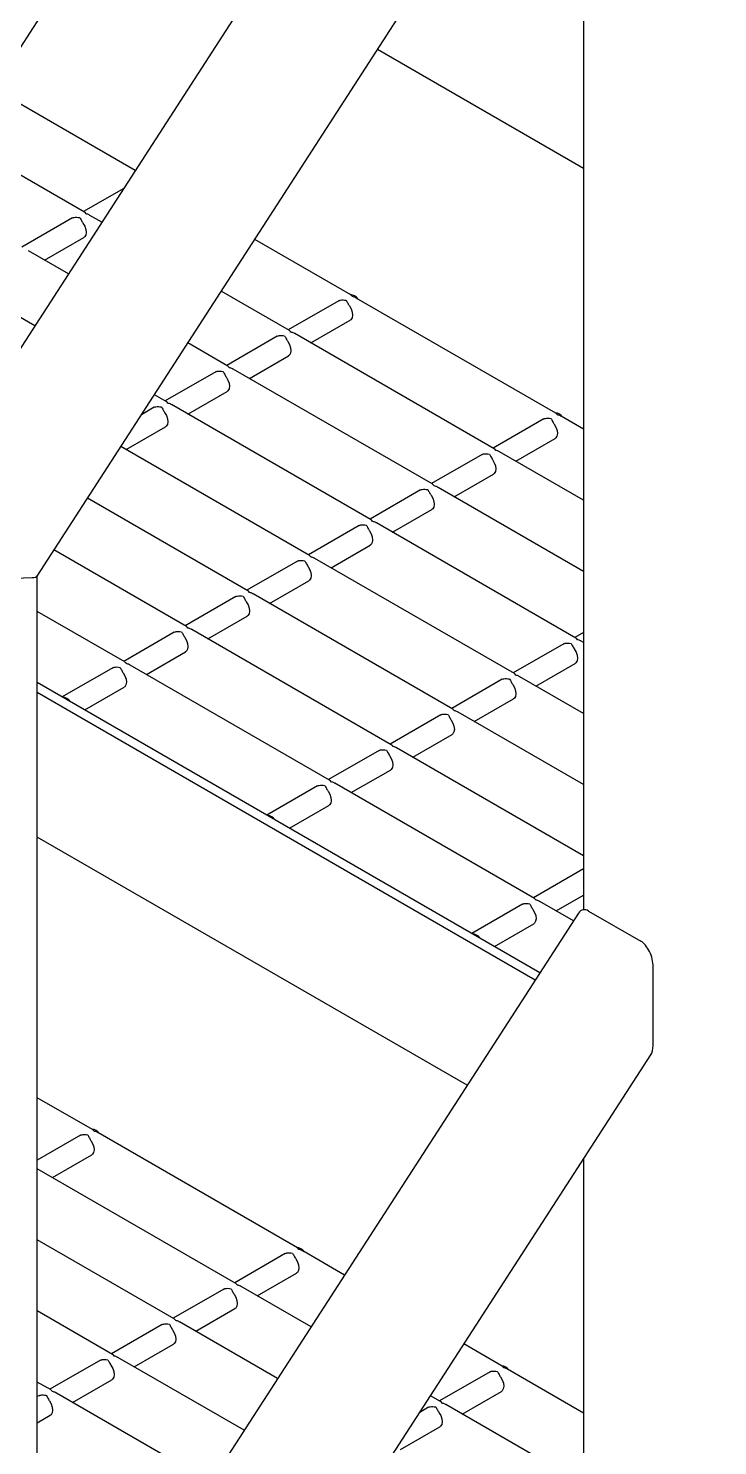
# Model space of a CAD drawing. Header units: millimetres. Extents: x 1293 to 41893, y 1011 to 26911.
# Drawn here: x 35139.7 to 35381.5, y 8206.7 to 8703.9 of the extents above; entities that cross this region are included whole.
import ezdxf

# ---------------------------------------------------------------- set-up
doc = ezdxf.new("R2010")
doc.units = ezdxf.units.MM
doc.header["$LTSCALE"] = 50
doc.layers.add('PASILLOS', color=2, linetype='Continuous')

msp = doc.modelspace()

# ---------------------------------------------------------------- linework, layer by layer
at = {"layer": 'PASILLOS', "linetype": 'Continuous', "lineweight": 25}
for p, q in [((37170.2453604, 11735.6994003), (35094.1686555, 8525.5678811)), ((35142.7899983, 8511.7793827), (37204.1287586, 11699.1223698)), ((35334.4607634, 8808.1501107), (35334.4607634, 8394.7246231)), ((35170.5731676, 8749.3198092), (35127.517542, 8682.7450913)), ((35334.4607634, 8654.7095139), (35262.203667, 8696.4226478)), ((35177.2513316, 8654.0343857), (35111.0849905, 8692.2314014)), ((35159.4592176, 8639.3724508), (35089.4899494, 8679.7648495)), ((35173.1764056, 8647.7335354), (35159.0761152, 8639.593611)), ((35155.2154006, 8637.3648679), (35137.4810742, 8627.1270592)), ((35155.2154006, 8637.3648679), (35155.5158163, 8637.4922894)), ((35165.5100212, 8635.8793962), (35161.3319983, 8638.2913174)), ((35145.4192193, 8622.5444655), (35159.183828, 8630.490605)), ((35153.7687107, 8617.7244067), (35139.7369572, 8625.8247656)), ((35252.8963076, 8610.3654706), (35219.1480413, 8629.84793)), ((35142.0274003, 8599.5694172), (35118.1419162, 8613.3582137)), ((35231.3012665, 8597.8989187), (35207.4067309, 8611.6929405)), ((35248.6524906, 8608.3578877), (35230.9181642, 8598.1200789)), ((35248.6524906, 8608.3578877), (35248.9529064, 8608.4853092)), ((35324.7383566, 8568.8919385), (35254.7690884, 8609.2843372)), ((35238.8563093, 8593.5374853), (35252.6209181, 8601.4836248)), ((35227.0574495, 8595.8913358), (35209.3231231, 8585.6535271)), ((35227.0574495, 8595.8913358), (35227.3578653, 8596.0187574)), ((35303.1433155, 8556.4253866), (35233.1740473, 8596.8177853)), ((35209.7062254, 8585.4323668), (35195.6654204, 8593.537951)), ((35217.2612682, 8581.0709334), (35231.025877, 8589.017073)), ((35205.4624084, 8583.4247839), (35187.728082, 8573.1869752)), ((35205.4624084, 8583.4247839), (35205.7628242, 8583.5522055)), ((35281.5482744, 8543.9588347), (35211.5790062, 8584.3512335)), ((35195.6662271, 8568.6043816), (35209.4308359, 8576.5505211)), ((35183.8673673, 8570.9582321), (35179.3914494, 8568.3743396)), ((35183.8673673, 8570.9582321), (35184.1677831, 8571.0856536)), ((35188.1111843, 8572.965815), (35183.92411, 8575.3829615)), ((35259.9532333, 8531.4922829), (35189.9839651, 8571.8846816)), ((35320.4945396, 8566.8843556), (35302.7602132, 8556.6465469)), ((35320.4945396, 8566.8843556), (35320.7949553, 8567.0117771)), ((35334.4607634, 8563.2793125), (35326.6111374, 8567.8108051)), ((35174.071186, 8556.1378297), (35187.8357948, 8564.0839692)), ((35238.3581922, 8519.025731), (35172.1827995, 8557.227972)), ((35310.6983583, 8552.0639532), (35324.4629671, 8560.0100927)), ((35298.8994985, 8554.4178037), (35281.1651721, 8544.179995)), ((35298.8994985, 8554.4178037), (35299.1999142, 8554.5452253)), ((35334.4607634, 8538.3462087), (35305.0160963, 8555.3442533)), ((35289.1033172, 8539.5974014), (35302.867926, 8547.5435409)), ((35277.3044574, 8541.9512519), (35259.570131, 8531.7134431)), ((35277.3044574, 8541.9512519), (35277.6048731, 8542.0786734)), ((35334.4607634, 8513.413105), (35283.4210552, 8542.8777014)), ((35216.7631511, 8506.5591791), (35160.4414891, 8539.0729825)), ((35267.5082761, 8527.1308495), (35281.2728849, 8535.076989)), ((35255.7094163, 8529.4847), (35237.9750899, 8519.2468913)), ((35255.7094163, 8529.4847), (35256.009832, 8529.6121215)), ((35331.7952823, 8490.0187508), (35261.8260141, 8530.4111495)), ((35195.16811, 8494.0926273), (35148.7001786, 8520.9179931)), ((35245.913235, 8514.6642976), (35259.6778438, 8522.6104371)), ((35234.1143752, 8517.0181481), (35216.3800488, 8506.7803394)), ((35234.1143752, 8517.0181481), (35234.4147909, 8517.1455697)), ((35310.2002412, 8477.5521989), (35240.230973, 8517.9445977)), ((35122.7707033, 8510.512219), (35141.0904258, 8511.2232595)), ((35142.8759028, 8048.0005206), (35142.8759028, 8511.9122124)), ((35224.3181939, 8502.1977458), (35238.0828027, 8510.1438853)), ((35212.5193341, 8504.5515962), (35194.7850077, 8494.3137875)), ((35212.5193341, 8504.5515962), (35212.8197498, 8504.6790178)), ((35288.6052001, 8465.0856471), (35218.6359319, 8505.4780458)), ((35173.5730689, 8481.6260754), (35142.8759028, 8499.3471722)), ((35202.7231528, 8489.7311939), (35216.4877616, 8497.6773334)), ((35190.924293, 8492.0850444), (35173.1899666, 8481.8472357)), ((35190.924293, 8492.0850444), (35191.2247087, 8492.2124659)), ((35267.010159, 8452.6190952), (35197.0408908, 8493.0114939)), ((35334.4607634, 8491.9998208), (35331.41218, 8490.239911)), ((35327.5514653, 8488.0111679), (35309.8171389, 8477.7733592)), ((35327.5514653, 8488.0111679), (35327.851881, 8488.1385895)), ((35334.4607634, 8488.4800013), (35333.6680631, 8488.9376175)), ((35181.1281117, 8477.264642), (35194.8927205, 8485.2107815)), ((35317.755284, 8473.1907655), (35331.5198928, 8481.1369051)), ((35169.3292519, 8479.6184925), (35151.5949255, 8469.3806838)), ((35169.3292519, 8479.6184925), (35169.6296676, 8479.7459141)), ((35245.4151179, 8440.1525433), (35175.4458497, 8480.5449421)), ((35334.4607634, 8463.5468975), (35312.073022, 8476.4710656)), ((35319.1891617, 8372.6305906), (35142.8759028, 8474.4140684)), ((35159.5330706, 8464.7980902), (35173.2976794, 8472.7442297)), ((35305.9564242, 8475.544616), (35288.2220978, 8465.3068073)), ((35305.9564242, 8475.544616), (35306.2568399, 8475.6720376)), ((35317.5369609, 8370.0758767), (35142.8759028, 8470.9055593)), ((35296.1602429, 8460.7242137), (35309.9248517, 8468.6703532)), ((35284.3613831, 8463.0780642), (35266.6270567, 8452.8402554)), ((35284.3613831, 8463.0780642), (35284.6617988, 8463.2054857)), ((35334.4607634, 8438.6137938), (35290.4779809, 8464.0045137)), ((35334.4607634, 8413.6806901), (35268.8829398, 8451.5379618)), ((35274.5652018, 8448.2576618), (35288.3298106, 8456.2038013)), ((35262.766342, 8450.6115123), (35245.0320156, 8440.3737036)), ((35262.766342, 8450.6115123), (35263.0667577, 8450.7389339)), ((35252.9701607, 8435.7911099), (35266.7347695, 8443.7372495)), ((35241.1713009, 8438.1449604), (35223.4369745, 8427.9071517)), ((35241.1713009, 8438.1449604), (35241.4717166, 8438.272382)), ((35317.2571668, 8398.6790112), (35247.2878987, 8439.07141)), ((35231.3751196, 8423.3245581), (35245.1397284, 8431.2706976)), ((35293.6727048, 8333.1757948), (35142.8759028, 8420.2289356)), ((35334.4607634, 8409.0527567), (35316.8740645, 8398.9001715)), ((35313.0133499, 8396.6714284), (35295.2790234, 8386.4336196)), ((35313.0133499, 8396.6714284), (35313.3137656, 8396.7988499)), ((35330.9304722, 8390.7855801), (35319.1299476, 8397.5978779)), ((35324.8122097, 8394.3175779), (35334.4607634, 8399.8875694)), ((35332.7312987, 8393.5701062), (35142.8759028, 8100.0063911)), ((35336.2462405, 8394.2775267), (35354.565963, 8383.7017761)), ((35303.2171686, 8381.851026), (35316.9817773, 8389.7971655)), ((35358.8764859, 8347.099714), (35358.8764859, 8374.715526)), ((35120.4250981, 7976.3226559), (35358.0809048, 8343.7977083)), ((35162.2357905, 8317.6225089), (35142.8759028, 8328.7987341)), ((35157.9919735, 8315.614926), (35142.8759028, 8306.8886041)), ((35157.9919735, 8315.614926), (35158.2923892, 8315.7423475)), ((35234.0778394, 8276.1489768), (35164.1085713, 8316.5413755)), ((35148.1957922, 8300.7945236), (35161.960401, 8308.7406631)), ((35334.4607634, 8307.2750884), (35334.4607634, 7937.1577537)), ((35212.4827983, 8263.6824249), (35142.8759028, 8303.8656304)), ((35190.8877572, 8251.215873), (35142.8759028, 8278.9325266)), ((35229.8340225, 8274.1413939), (35212.099696, 8263.9035852)), ((35229.8340225, 8274.1413939), (35230.1344382, 8274.2688155)), ((35250.6170792, 8266.6010769), (35235.9506202, 8275.0678434)), ((35238.8757688, 8248.4460874), (35214.3555791, 8262.6012916)), ((35220.0378411, 8259.3209915), (35233.8024499, 8267.267131)), ((35208.2389814, 8261.674842), (35190.5046549, 8251.4370333)), ((35208.2389814, 8261.674842), (35208.5393971, 8261.8022636)), ((35169.2927161, 8238.7493212), (35142.8759028, 8253.9994229)), ((35198.4428, 8246.8544397), (35212.2074088, 8254.8005792)), ((35186.6439403, 8249.2082902), (35168.9096138, 8238.9704814)), ((35186.6439403, 8249.2082902), (35186.944356, 8249.3357117)), ((35227.1344583, 8230.2910979), (35192.760538, 8250.1347397)), ((35215.3931479, 8212.1361084), (35171.1654969, 8237.6681878)), ((35176.8477589, 8234.3878878), (35190.6123677, 8242.3340273)), ((35305.9198884, 8234.6754447), (35292.5137889, 8242.4146212)), ((35165.0488992, 8236.7417383), (35147.3145727, 8226.5039296)), ((35165.0488992, 8236.7417383), (35165.3493149, 8236.8691599)), ((35301.6760714, 8232.6678618), (35283.941745, 8222.4300531)), ((35301.6760714, 8232.6678618), (35301.9764871, 8232.7952834)), ((35334.4607634, 8218.1991482), (35307.7926692, 8233.5943114)), ((35147.697675, 8226.2827693), (35142.8759028, 8229.0663192)), ((35155.2527178, 8221.9213359), (35169.0173266, 8229.8674754)), ((35143.4538581, 8224.2751864), (35142.8759028, 8223.94154)), ((35143.4538581, 8224.2751864), (35143.7542738, 8224.402608)), ((35203.6518374, 8193.9811189), (35149.5704558, 8225.201636)), ((35284.3248473, 8222.2088928), (35280.7724785, 8224.2596317)), ((35291.8798901, 8217.8474595), (35305.6444989, 8225.793599)), ((35280.0810303, 8220.2013099), (35276.9961075, 8218.4204219)), ((35280.0810303, 8220.2013099), (35280.381446, 8220.3287315)), ((35334.4607634, 8193.2660445), (35286.1976281, 8221.1277595)), ((35142.8759028, 8214.7763527), (35147.4222855, 8217.4009236)), ((35270.284849, 8205.3809076), (35284.0494578, 8213.3270471))]:
    msp.add_line(p, q, dxfattribs=at)
at = {"layer": 'PASILLOS', "linetype": 'Continuous', "lineweight": 25, "flags": 128}
for points in [[(35158.8834123, 8635.5482176), (35159.4916955, 8634.4743541), (35159.8782943, 8633.3476231), (35160.005818, 8632.2769992), (35159.8619327, 8631.3660304), (35159.4605548, 8630.7028234), (35159.183828, 8630.490605)], [(35252.3205024, 8606.5412374), (35252.9287855, 8605.4673739), (35253.3153844, 8604.3406429), (35253.4429081, 8603.2700189), (35253.2990228, 8602.3590502), (35252.8976448, 8601.6958431), (35252.6209181, 8601.4836248)], [(35230.7254613, 8594.0746855), (35231.3337444, 8593.000822), (35231.7203433, 8591.874091), (35231.847867, 8590.8034671), (35231.7039817, 8589.8924983), (35231.3026037, 8589.2292913), (35231.025877, 8589.017073)], [(35209.1304202, 8581.6081337), (35209.7387034, 8580.5342701), (35210.1253022, 8579.4075391), (35210.2528259, 8578.3369152), (35210.1089406, 8577.4259464), (35209.7075626, 8576.7627394), (35209.4308359, 8576.5505211)], [(35187.5353791, 8569.1415818), (35188.1436623, 8568.0677183), (35188.5302611, 8566.9409873), (35188.6577848, 8565.8703633), (35188.5138995, 8564.9593946), (35188.1125215, 8564.2961875), (35187.8357948, 8564.0839692)], [(35324.1625514, 8565.0677053), (35324.7708345, 8563.9938418), (35325.1574334, 8562.8671108), (35325.284957, 8561.7964869), (35325.1410718, 8560.8855181), (35324.7396938, 8560.2223111), (35324.4629671, 8560.0100927)], [(35302.5675103, 8552.6011535), (35303.1757934, 8551.5272899), (35303.5623923, 8550.4005589), (35303.6899159, 8549.329935), (35303.5460307, 8548.4189662), (35303.1446527, 8547.7557592), (35302.867926, 8547.5435409)], [(35280.9724692, 8540.1346016), (35281.5807523, 8539.0607381), (35281.9673512, 8537.934007), (35282.0948748, 8536.8633831), (35281.9509896, 8535.9524144), (35281.5496116, 8535.2892073), (35281.2728849, 8535.076989)], [(35259.3774281, 8527.6680497), (35259.9857112, 8526.5941862), (35260.3723101, 8525.4674552), (35260.4998337, 8524.3968313), (35260.3559485, 8523.4858625), (35259.9545705, 8522.8226555), (35259.6778438, 8522.6104371)], [(35237.782387, 8515.2014979), (35238.3906701, 8514.1276343), (35238.777269, 8513.0009033), (35238.9047926, 8511.9302794), (35238.7609074, 8511.0193106), (35238.3595294, 8510.3561036), (35238.0828027, 8510.1438853)], [(35216.1873459, 8502.734946), (35216.795629, 8501.6610825), (35217.1822279, 8500.5343514), (35217.3097516, 8499.4637275), (35217.1658663, 8498.5527588), (35216.7644883, 8497.8895517), (35216.4877616, 8497.6773334)], [(35194.5923048, 8490.2683941), (35195.2005879, 8489.1945306), (35195.5871868, 8488.0677996), (35195.7147105, 8486.9971757), (35195.5708252, 8486.0862069), (35195.1694472, 8485.4229999), (35194.8927205, 8485.2107815)], [(35331.219477, 8486.1945176), (35331.8277602, 8485.1206541), (35332.214359, 8483.9939231), (35332.3418827, 8482.9232992), (35332.1979975, 8482.0123304), (35331.7966195, 8481.3491234), (35331.5198928, 8481.1369051)], [(35172.9972637, 8477.8018423), (35173.6055468, 8476.7279787), (35173.9921457, 8475.6012477), (35174.1196694, 8474.5306238), (35173.9757841, 8473.619655), (35173.5744061, 8472.956448), (35173.2976794, 8472.7442297)], [(35309.6244359, 8473.7279658), (35310.2327191, 8472.6541022), (35310.6193179, 8471.5273712), (35310.7468416, 8470.4567473), (35310.6029564, 8469.5457785), (35310.2015784, 8468.8825715), (35309.9248517, 8468.6703532)], [(35288.0293948, 8461.2614139), (35288.637678, 8460.1875504), (35289.0242768, 8459.0608194), (35289.1518005, 8457.9901954), (35289.0079153, 8457.0792267), (35288.6065373, 8456.4160196), (35288.3298106, 8456.2038013)], [(35266.4343538, 8448.794862), (35267.0426369, 8447.7209985), (35267.4292357, 8446.5942675), (35267.5567594, 8445.5236436), (35267.4128742, 8444.6126748), (35267.0114962, 8443.9494678), (35266.7347695, 8443.7372495)], [(35244.8393127, 8436.3283102), (35245.4475958, 8435.2544466), (35245.8341946, 8434.1277156), (35245.9617183, 8433.0570917), (35245.8178331, 8432.1461229), (35245.4164551, 8431.4829159), (35245.1397284, 8431.2706976)], [(35316.6813616, 8394.8547781), (35317.2896448, 8393.7809146), (35317.6762436, 8392.6541835), (35317.8037673, 8391.5835596), (35317.659882, 8390.6725909), (35317.2585041, 8390.0093838), (35316.9817773, 8389.7971655)], [(35161.6599852, 8313.7982757), (35162.2682684, 8312.7244122), (35162.6548672, 8311.5976812), (35162.7823909, 8310.5270572), (35162.6385057, 8309.6160885), (35162.2371277, 8308.9528814), (35161.960401, 8308.7406631)], [(35233.5020342, 8272.3247436), (35234.1103174, 8271.2508801), (35234.4969162, 8270.1241491), (35234.6244399, 8269.0535252), (35234.4805546, 8268.1425564), (35234.0791766, 8267.4793494), (35233.8024499, 8267.267131)], [(35211.9069931, 8259.8581918), (35212.5152763, 8258.7843282), (35212.9018751, 8257.6575972), (35213.0293988, 8256.5869733), (35212.8855135, 8255.6760045), (35212.4841356, 8255.0127975), (35212.2074088, 8254.8005792)], [(35190.311952, 8247.3916399), (35190.9202352, 8246.3177764), (35191.306834, 8245.1910453), (35191.4343577, 8244.1204214), (35191.2904724, 8243.2094527), (35190.8890945, 8242.5462456), (35190.6123677, 8242.3340273)], [(35168.7169109, 8234.925088), (35169.3251941, 8233.8512245), (35169.7117929, 8232.7244935), (35169.8393166, 8231.6538696), (35169.6954313, 8230.7429008), (35169.2940534, 8230.0796938), (35169.0173266, 8229.8674754)], [(35305.3440832, 8230.8512116), (35305.9523663, 8229.777348), (35306.3389652, 8228.650617), (35306.4664888, 8227.5799931), (35306.3226036, 8226.6690243), (35305.9212256, 8226.0058173), (35305.6444989, 8225.793599)], [(35147.1218698, 8222.4585362), (35147.730153, 8221.3846726), (35148.1167518, 8220.2579416), (35148.2442755, 8219.1873177), (35148.1003902, 8218.2763489), (35147.6990123, 8217.6131419), (35147.4222855, 8217.4009236)], [(35283.7490421, 8218.3846597), (35284.3573252, 8217.3107962), (35284.7439241, 8216.1840651), (35284.8714478, 8215.1134412), (35284.7275625, 8214.2024724), (35284.3261845, 8213.5392654), (35284.0494578, 8213.3270471)]]:
    msp.add_lwpolyline(points, dxfattribs=at)
at = {"layer": 'PASILLOS', "linetype": 'Continuous', "lineweight": 25}
for centre, start, end in [((35252.3529544, 8606.8653148), 35.264662608, 84.740713925), ((35324.1950034, 8565.3917827), 35.264662608, 84.740713925), ((35151.4346746, 8465.6593678), 35.264662608, 84.740713925), ((35223.2767236, 8424.1858357), 35.264662608, 84.740713925), ((35295.1187726, 8382.7123036), 35.264662608, 84.740713925), ((35161.6924373, 8314.1223531), 35.264662607, 84.740713926), ((35233.5344862, 8272.648821), 35.264662608, 84.740713925), ((35305.3765352, 8231.175289), 35.264662608, 84.740713925)]:
    msp.add_arc(centre, 3.6366978, start, end, dxfattribs=at)
for centre, major_axis, ratio, start_param, end_param in [((35136.7799028, 8513.7116714), (6.0744859, -1.7931083), 0.2853703663, 5.5818263169, 6.199146134), ((35136.7799028, 8513.7116714), (6.0744859, -1.7931083), 0.2853703663, 5.5818263169, 6.199146134), ((35336.2462405, 8387.7796886), (-2.2087817, 6.8550382), 0.5399833694, 5.7451892289, 6.6986657386), ((35354.565963, 8377.2039379), (-2.2087817, 6.8550382), 0.5399833694, 4.1743929021, 5.7451892289), ((35354.565963, 8349.5881259), (-2.2087817, 6.8550382), 0.5399833694, 3.557073085, 4.1743929021)]:
    msp.add_ellipse(centre, major_axis=major_axis, ratio=ratio, start_param=start_param, end_param=end_param, dxfattribs=at)
for points, knots in [([(35155.5158163, 8637.4922894), (35155.6124389, 8637.5165265), (35155.9293143, 8637.5960125), (35156.703455, 8637.6515482), (35157.3934929, 8637.5731207), (35157.7569569, 8637.4932569), (35157.7608803, 8637.4923948)], [0, 0, 0, 0, 0.1723614537, 0.5652622384, 0.9953071929, 1, 1, 1, 1]), ([(35157.7608803, 8637.4923948), (35157.7623789, 8637.4901269), (35157.9499646, 8637.2062419), (35158.2291781, 8636.6783687), (35158.617695, 8635.9526811), (35158.8175996, 8635.6483949), (35158.8834123, 8635.5482176)], [0, 0, 0, 0, 0.0046971273, 0.5879730073, 0.8643521995, 1, 1, 1, 1]), ([(35160.0059443, 8638.7884427), (35160.0044461, 8638.7907058), (35159.8300961, 8639.0540667), (35159.6410798, 8639.2052994), (35159.4536878, 8639.3552324)], [0, 0, 0, 0, 0.0085933525, 1, 1, 1, 1]), ([(35161.3145519, 8638.2662012), (35161.2380275, 8638.3204151), (35160.849204, 8638.5958781), (35160.3732564, 8638.7070403), (35160.009867, 8638.7875733), (35160.0059443, 8638.7884427)], [0, 0, 0, 0, 0.1951000565, 0.9913114514, 1, 1, 1, 1]), ([(35253.4430344, 8609.7814624), (35253.4415362, 8609.7837256), (35253.2671862, 8610.0470865), (35253.0781699, 8610.1983192), (35252.8907779, 8610.3482522)], [0, 0, 0, 0, 0.0085933525, 1, 1, 1, 1]), ([(35248.9529064, 8608.4853092), (35249.049529, 8608.5095463), (35249.3664044, 8608.5890323), (35250.1405451, 8608.644568), (35250.830583, 8608.5661405), (35251.1940469, 8608.4862767), (35251.1979704, 8608.4854146)], [0, 0, 0, 0, 0.1723614537, 0.56526223839, 0.99530719289, 1, 1, 1, 1]), ([(35251.1979704, 8608.4854146), (35251.1994689, 8608.4831467), (35251.3870546, 8608.1992617), (35251.6662681, 8607.6713885), (35252.0547851, 8606.9457009), (35252.2546897, 8606.6414147), (35252.3205024, 8606.5412374)], [0, 0, 0, 0, 0.00469712726, 0.58797300735, 0.86435219951, 1, 1, 1, 1]), ([(35254.751642, 8609.259221), (35254.6751176, 8609.3134349), (35254.2862941, 8609.5888978), (35253.8103465, 8609.7000601), (35253.446957, 8609.7805931), (35253.4430344, 8609.7814624)], [0, 0, 0, 0, 0.1951000565, 0.9913114514, 1, 1, 1, 1]), ([(35227.3578653, 8596.0187574), (35227.4544879, 8596.0429945), (35227.7713633, 8596.1224804), (35228.545504, 8596.1780161), (35229.2355419, 8596.0995886), (35229.5990058, 8596.0197248), (35229.6029293, 8596.0188627)], [0, 0, 0, 0, 0.1723614537, 0.5652622384, 0.9953071929, 1, 1, 1, 1]), ([(35229.6029293, 8596.0188627), (35229.6044278, 8596.0165948), (35229.7920135, 8595.7327098), (35230.071227, 8595.2048366), (35230.459744, 8594.479149), (35230.6596486, 8594.1748628), (35230.7254613, 8594.0746855)], [0, 0, 0, 0, 0.00469712726, 0.58797300735, 0.86435219951, 1, 1, 1, 1]), ([(35231.8479933, 8597.3149106), (35231.8464951, 8597.3171737), (35231.6721451, 8597.5805346), (35231.4831288, 8597.7317673), (35231.2957368, 8597.8817003)], [0, 0, 0, 0, 0.0085933525, 1, 1, 1, 1]), ([(35233.1566009, 8596.7926691), (35233.0800765, 8596.846883), (35232.691253, 8597.122346), (35232.2153054, 8597.2335082), (35231.8519159, 8597.3140413), (35231.8479933, 8597.3149106)], [0, 0, 0, 0, 0.1951000565, 0.9913114514, 1, 1, 1, 1]), ([(35205.7628242, 8583.5522055), (35205.8594468, 8583.5764426), (35206.1763222, 8583.6559285), (35206.9504629, 8583.7114643), (35207.6405008, 8583.6330367), (35208.0039648, 8583.5531729), (35208.0078882, 8583.5523108)], [0, 0, 0, 0, 0.1723614537, 0.5652622384, 0.9953071929, 1, 1, 1, 1]), ([(35208.0078882, 8583.5523108), (35208.0093868, 8583.550043), (35208.1969724, 8583.2661579), (35208.4761859, 8582.7382847), (35208.8647029, 8582.0125972), (35209.0646075, 8581.708311), (35209.1304202, 8581.6081337)], [0, 0, 0, 0, 0.00469712726, 0.58797300735, 0.86435219951, 1, 1, 1, 1]), ([(35210.2529522, 8584.8483587), (35210.251454, 8584.8506219), (35210.077104, 8585.1139828), (35209.8880877, 8585.2652154), (35209.7006957, 8585.4151485)], [0, 0, 0, 0, 0.0085933525, 1, 1, 1, 1]), ([(35211.5615598, 8584.3261173), (35211.4850354, 8584.3803312), (35211.0962119, 8584.6557941), (35210.6202643, 8584.7669564), (35210.2568749, 8584.8474894), (35210.2529522, 8584.8483587)], [0, 0, 0, 0, 0.19510005652, 0.99131145138, 1, 1, 1, 1]), ([(35184.1677831, 8571.0856536), (35184.2644057, 8571.1098907), (35184.5812811, 8571.1893767), (35185.3554218, 8571.2449124), (35186.0454597, 8571.1664849), (35186.4089237, 8571.0866211), (35186.4128471, 8571.085759)], [0, 0, 0, 0, 0.1723614537, 0.5652622384, 0.9953071929, 1, 1, 1, 1]), ([(35186.4128471, 8571.085759), (35186.4143457, 8571.0834911), (35186.6019313, 8570.7996061), (35186.8811448, 8570.2717329), (35187.2696618, 8569.5460453), (35187.4695664, 8569.2417591), (35187.5353791, 8569.1415818)], [0, 0, 0, 0, 0.0046971273, 0.5879730074, 0.8643521995, 1, 1, 1, 1]), ([(35188.6579111, 8572.3818068), (35188.6564129, 8572.38407), (35188.4820629, 8572.6474309), (35188.2930466, 8572.7986635), (35188.1056546, 8572.9485966)], [0, 0, 0, 0, 0.0085933525, 1, 1, 1, 1]), ([(35189.9665187, 8571.8595654), (35189.8899943, 8571.9137793), (35189.5011708, 8572.1892422), (35189.0252232, 8572.3004045), (35188.6618338, 8572.3809375), (35188.6579111, 8572.3818068)], [0, 0, 0, 0, 0.19510005652, 0.99131145138, 1, 1, 1, 1]), ([(35320.7949553, 8567.0117771), (35320.8915779, 8567.0360142), (35321.2084534, 8567.1155002), (35321.9825941, 8567.1710359), (35322.672632, 8567.0926084), (35323.0360959, 8567.0127446), (35323.0400194, 8567.0118825)], [0, 0, 0, 0, 0.1723614537, 0.5652622384, 0.9953071929, 1, 1, 1, 1]), ([(35323.0400194, 8567.0118825), (35323.0415179, 8567.0096146), (35323.2291036, 8566.7257296), (35323.5083171, 8566.1978564), (35323.8968341, 8565.4721688), (35324.0967386, 8565.1678826), (35324.1625514, 8565.0677053)], [0, 0, 0, 0, 0.0046971273, 0.5879730074, 0.8643521995, 1, 1, 1, 1]), ([(35325.2850834, 8568.3079304), (35325.2835851, 8568.3101935), (35325.1092352, 8568.5735544), (35324.9202189, 8568.7247871), (35324.7328269, 8568.8747201)], [0, 0, 0, 0, 0.0085933525, 1, 1, 1, 1]), ([(35326.5936909, 8567.7856889), (35326.5171666, 8567.8399028), (35326.1283431, 8568.1153658), (35325.6523955, 8568.226528), (35325.289006, 8568.307061), (35325.2850834, 8568.3079304)], [0, 0, 0, 0, 0.1951000566, 0.9913114514, 1, 1, 1, 1]), ([(35303.6900423, 8555.8413785), (35303.688544, 8555.8436416), (35303.5141941, 8556.1070026), (35303.3251778, 8556.2582352), (35303.1377858, 8556.4081683)], [0, 0, 0, 0, 0.0085933525, 1, 1, 1, 1]), ([(35304.9986498, 8555.3191371), (35304.9221255, 8555.3733509), (35304.533302, 8555.6488139), (35304.0573544, 8555.7599762), (35303.6939649, 8555.8405092), (35303.6900423, 8555.8413785)], [0, 0, 0, 0, 0.1951000566, 0.9913114514, 1, 1, 1, 1]), ([(35299.1999142, 8554.5452253), (35299.2965368, 8554.5694624), (35299.6134123, 8554.6489483), (35300.387553, 8554.7044841), (35301.0775909, 8554.6260565), (35301.4410548, 8554.5461927), (35301.4449783, 8554.5453306)], [0, 0, 0, 0, 0.1723614537, 0.5652622384, 0.9953071929, 1, 1, 1, 1]), ([(35301.4449783, 8554.5453306), (35301.4464768, 8554.5430627), (35301.6340625, 8554.2591777), (35301.913276, 8553.7313045), (35302.301793, 8553.005617), (35302.5016976, 8552.7013308), (35302.5675103, 8552.6011535)], [0, 0, 0, 0, 0.0046971273, 0.5879730074, 0.8643521995, 1, 1, 1, 1]), ([(35277.6048731, 8542.0786734), (35277.7014957, 8542.1029105), (35278.0183712, 8542.1823965), (35278.7925119, 8542.2379322), (35279.4825498, 8542.1595047), (35279.8460137, 8542.0796408), (35279.8499372, 8542.0787787)], [0, 0, 0, 0, 0.1723614537, 0.5652622384, 0.9953071929, 1, 1, 1, 1]), ([(35279.8499372, 8542.0787787), (35279.8514357, 8542.0765109), (35280.0390214, 8541.7926259), (35280.3182349, 8541.2647527), (35280.7067519, 8540.5390651), (35280.9066565, 8540.2347789), (35280.9724692, 8540.1346016)], [0, 0, 0, 0, 0.00469712726, 0.58797300742, 0.86435219951, 1, 1, 1, 1]), ([(35282.0950012, 8543.3748266), (35282.0935029, 8543.3770898), (35281.919153, 8543.6404507), (35281.7301367, 8543.7916833), (35281.5427447, 8543.9416164)], [0, 0, 0, 0, 0.0085933525, 1, 1, 1, 1]), ([(35283.4036087, 8542.8525852), (35283.3270844, 8542.9067991), (35282.9382609, 8543.182262), (35282.4623133, 8543.2934243), (35282.0989238, 8543.3739573), (35282.0950012, 8543.3748266)], [0, 0, 0, 0, 0.1951000566, 0.9913114514, 1, 1, 1, 1]), ([(35260.4999601, 8530.9082748), (35260.4984618, 8530.9105379), (35260.3241119, 8531.1738988), (35260.1350956, 8531.3251315), (35259.9477036, 8531.4750645)], [0, 0, 0, 0, 0.0085933525, 1, 1, 1, 1]), ([(35261.8085676, 8530.3860333), (35261.7320433, 8530.4402472), (35261.3432198, 8530.7157102), (35260.8672722, 8530.8268724), (35260.5038827, 8530.9074054), (35260.4999601, 8530.9082748)], [0, 0, 0, 0, 0.1951000566, 0.9913114514, 1, 1, 1, 1]), ([(35256.009832, 8529.6121215), (35256.1064546, 8529.6363586), (35256.4233301, 8529.7158446), (35257.1974708, 8529.7713803), (35257.8875087, 8529.6929528), (35258.2509726, 8529.613089), (35258.2548961, 8529.6122269)], [0, 0, 0, 0, 0.17236145372, 0.56526223842, 0.99530719289, 1, 1, 1, 1]), ([(35258.2548961, 8529.6122269), (35258.2563946, 8529.609959), (35258.4439803, 8529.326074), (35258.7231938, 8528.7982008), (35259.1117108, 8528.0725132), (35259.3116154, 8527.768227), (35259.3774281, 8527.6680497)], [0, 0, 0, 0, 0.0046971273, 0.5879730074, 0.8643521995, 1, 1, 1, 1]), ([(35234.4147909, 8517.1455697), (35234.5114135, 8517.1698068), (35234.828289, 8517.2492927), (35235.6024297, 8517.3048285), (35236.2924676, 8517.2264009), (35236.6559315, 8517.1465371), (35236.659855, 8517.145675)], [0, 0, 0, 0, 0.1723614537, 0.5652622384, 0.9953071929, 1, 1, 1, 1]), ([(35236.659855, 8517.145675), (35236.6613535, 8517.1434071), (35236.8489392, 8516.8595221), (35237.1281527, 8516.3316489), (35237.5166697, 8515.6059614), (35237.7165743, 8515.3016752), (35237.782387, 8515.2014979)], [0, 0, 0, 0, 0.0046971273, 0.5879730074, 0.8643521995, 1, 1, 1, 1]), ([(35238.904919, 8518.4417229), (35238.9034207, 8518.443986), (35238.7290708, 8518.707347), (35238.5400545, 8518.8585796), (35238.3526625, 8519.0085127)], [0, 0, 0, 0, 0.0085933525, 1, 1, 1, 1]), ([(35240.2135265, 8517.9194815), (35240.1370022, 8517.9736953), (35239.7481787, 8518.2491583), (35239.2722311, 8518.3603206), (35238.9088416, 8518.4408536), (35238.904919, 8518.4417229)], [0, 0, 0, 0, 0.1951000566, 0.9913114514, 1, 1, 1, 1]), ([(35217.3098779, 8505.975171), (35217.3083796, 8505.9774342), (35217.1340297, 8506.2407951), (35216.9450134, 8506.3920277), (35216.7576214, 8506.5419608)], [0, 0, 0, 0, 0.0085933525, 1, 1, 1, 1]), ([(35218.6184854, 8505.4529296), (35218.5419611, 8505.5071435), (35218.1531376, 8505.7826064), (35217.67719, 8505.8937687), (35217.3138005, 8505.9743017), (35217.3098779, 8505.975171)], [0, 0, 0, 0, 0.1951000566, 0.9913114514, 1, 1, 1, 1]), ([(35212.8197498, 8504.6790178), (35212.9163724, 8504.7032549), (35213.2332479, 8504.7827409), (35214.0073886, 8504.8382766), (35214.6974265, 8504.7598491), (35215.0608904, 8504.6799852), (35215.0648139, 8504.6791231)], [0, 0, 0, 0, 0.1723614537, 0.5652622384, 0.9953071929, 1, 1, 1, 1]), ([(35215.0648139, 8504.6791231), (35215.0663124, 8504.6768553), (35215.2538981, 8504.3929703), (35215.5331116, 8503.8650971), (35215.9216286, 8503.1394095), (35216.1215332, 8502.8351233), (35216.1873459, 8502.734946)], [0, 0, 0, 0, 0.0046971273, 0.5879730074, 0.8643521995, 1, 1, 1, 1]), ([(35191.2247087, 8492.2124659), (35191.3213313, 8492.236703), (35191.6382068, 8492.316189), (35192.4123475, 8492.3717247), (35193.1023854, 8492.2932972), (35193.4658493, 8492.2134334), (35193.4697728, 8492.2125713)], [0, 0, 0, 0, 0.1723614537, 0.5652622384, 0.9953071929, 1, 1, 1, 1]), ([(35193.4697728, 8492.2125713), (35193.4712713, 8492.2103034), (35193.658857, 8491.9264184), (35193.9380705, 8491.3985452), (35194.3265875, 8490.6728576), (35194.5264921, 8490.3685714), (35194.5923048, 8490.2683941)], [0, 0, 0, 0, 0.0046971273, 0.5879730074, 0.8643521995, 1, 1, 1, 1]), ([(35195.7148368, 8493.5086192), (35195.7133385, 8493.5108823), (35195.5389886, 8493.7742432), (35195.3499723, 8493.9254759), (35195.1625803, 8494.0754089)], [0, 0, 0, 0, 0.0085933525, 1, 1, 1, 1]), ([(35197.0234443, 8492.9863777), (35196.94692, 8493.0405916), (35196.5580965, 8493.3160546), (35196.0821489, 8493.4272168), (35195.7187594, 8493.5077498), (35195.7148368, 8493.5086192)], [0, 0, 0, 0, 0.1951000566, 0.9913114514, 1, 1, 1, 1]), ([(35327.851881, 8488.1385895), (35327.9485036, 8488.1628266), (35328.2653791, 8488.2423125), (35329.0395198, 8488.2978483), (35329.7295576, 8488.2194207), (35330.0930216, 8488.1395569), (35330.096945, 8488.1386948)], [0, 0, 0, 0, 0.1723614537, 0.5652622384, 0.9953071929, 1, 1, 1, 1]), ([(35330.096945, 8488.1386948), (35330.0984436, 8488.1364269), (35330.2860293, 8487.8525419), (35330.5652428, 8487.3246687), (35330.9537597, 8486.5989811), (35331.1536643, 8486.294695), (35331.219477, 8486.1945176)], [0, 0, 0, 0, 0.0046971273, 0.5879730075, 0.8643521995, 1, 1, 1, 1]), ([(35332.3420091, 8489.4347427), (35332.3405108, 8489.4370058), (35332.1661608, 8489.7003667), (35331.9771445, 8489.8515994), (35331.7897525, 8490.0015324)], [0, 0, 0, 0, 0.0085933525, 1, 1, 1, 1]), ([(35333.6506166, 8488.9125012), (35333.5740922, 8488.9667151), (35333.1852687, 8489.2421781), (35332.7093211, 8489.3533403), (35332.3459317, 8489.4338734), (35332.3420091, 8489.4347427)], [0, 0, 0, 0, 0.1951000566, 0.9913114514, 1, 1, 1, 1]), ([(35174.1197957, 8481.0420673), (35174.1182974, 8481.0443304), (35173.9439475, 8481.3076914), (35173.7549312, 8481.458924), (35173.5675392, 8481.6088571)], [0, 0, 0, 0, 0.0085933525, 1, 1, 1, 1]), ([(35169.6296676, 8479.7459141), (35169.7262903, 8479.7701512), (35170.0431657, 8479.8496371), (35170.8173064, 8479.9051729), (35171.5073443, 8479.8267453), (35171.8708082, 8479.7468815), (35171.8747317, 8479.7460194)], [0, 0, 0, 0, 0.1723614537, 0.5652622384, 0.9953071929, 1, 1, 1, 1]), ([(35171.8747317, 8479.7460194), (35171.8762302, 8479.7437515), (35172.0638159, 8479.4598665), (35172.3430294, 8478.9319933), (35172.7315464, 8478.2063058), (35172.931451, 8477.9020196), (35172.9972637, 8477.8018423)], [0, 0, 0, 0, 0.0046971273, 0.5879730074, 0.8643521995, 1, 1, 1, 1]), ([(35175.4284033, 8480.5198259), (35175.3518789, 8480.5740397), (35174.9630554, 8480.8495027), (35174.4871078, 8480.960665), (35174.1237183, 8481.041198), (35174.1197957, 8481.0420673)], [0, 0, 0, 0, 0.1951000566, 0.9913114514, 1, 1, 1, 1]), ([(35310.746968, 8476.9681908), (35310.7454697, 8476.970454), (35310.5711197, 8477.2338149), (35310.3821034, 8477.3850475), (35310.1947114, 8477.5349806)], [0, 0, 0, 0, 0.0085933525, 1, 1, 1, 1]), ([(35312.0555755, 8476.4459494), (35311.9790511, 8476.5001633), (35311.5902276, 8476.7756262), (35311.11428, 8476.8867885), (35310.7508906, 8476.9673215), (35310.746968, 8476.9681908)], [0, 0, 0, 0, 0.1951000566, 0.99131145138, 1, 1, 1, 1]), ([(35306.2568399, 8475.6720376), (35306.3534625, 8475.6962747), (35306.670338, 8475.7757607), (35307.4444787, 8475.8312964), (35308.1345165, 8475.7528689), (35308.4979805, 8475.673005), (35308.5019039, 8475.6721429)], [0, 0, 0, 0, 0.1723614537, 0.5652622384, 0.9953071929, 1, 1, 1, 1]), ([(35308.5019039, 8475.6721429), (35308.5034025, 8475.6698751), (35308.6909882, 8475.38599), (35308.9702017, 8474.8581168), (35309.3587186, 8474.1324293), (35309.5586232, 8473.8281431), (35309.6244359, 8473.7279658)], [0, 0, 0, 0, 0.0046971273, 0.5879730075, 0.8643521995, 1, 1, 1, 1]), ([(35284.6617988, 8463.2054857), (35284.7584214, 8463.2297228), (35285.0752969, 8463.3092088), (35285.8494376, 8463.3647445), (35286.5394754, 8463.286317), (35286.9029394, 8463.2064532), (35286.9068628, 8463.2055911)], [0, 0, 0, 0, 0.1723614537, 0.5652622384, 0.9953071929, 1, 1, 1, 1]), ([(35286.9068628, 8463.2055911), (35286.9083614, 8463.2033232), (35287.0959471, 8462.9194382), (35287.3751606, 8462.391565), (35287.7636775, 8461.6658774), (35287.9635821, 8461.3615912), (35288.0293948, 8461.2614139)], [0, 0, 0, 0, 0.0046971273, 0.5879730075, 0.8643521995, 1, 1, 1, 1]), ([(35289.1519269, 8464.5016389), (35289.1504286, 8464.5039021), (35288.9760786, 8464.767263), (35288.7870624, 8464.9184957), (35288.5996703, 8465.0684287)], [0, 0, 0, 0, 0.0085933525, 1, 1, 1, 1]), ([(35290.4605344, 8463.9793975), (35290.38401, 8464.0336114), (35289.9951866, 8464.3090744), (35289.5192389, 8464.4202366), (35289.1558495, 8464.5007696), (35289.1519269, 8464.5016389)], [0, 0, 0, 0, 0.1951000566, 0.9913114514, 1, 1, 1, 1]), ([(35267.5568858, 8452.0350871), (35267.5553875, 8452.0373502), (35267.3810375, 8452.3007111), (35267.1920213, 8452.4519438), (35267.0046292, 8452.6018768)], [0, 0, 0, 0, 0.0085933525, 1, 1, 1, 1]), ([(35268.8654933, 8451.5128456), (35268.7889689, 8451.5670595), (35268.4001455, 8451.8425225), (35267.9241979, 8451.9536847), (35267.5608084, 8452.0342178), (35267.5568858, 8452.0350871)], [0, 0, 0, 0, 0.1951000566, 0.99131145138, 1, 1, 1, 1]), ([(35263.0667577, 8450.7389339), (35263.1633803, 8450.763171), (35263.4802558, 8450.8426569), (35264.2543965, 8450.8981926), (35264.9444343, 8450.8197651), (35265.3078983, 8450.7399013), (35265.3118217, 8450.7390392)], [0, 0, 0, 0, 0.1723614537, 0.5652622384, 0.9953071929, 1, 1, 1, 1]), ([(35265.3118217, 8450.7390392), (35265.3133203, 8450.7367713), (35265.500906, 8450.4528863), (35265.7801195, 8449.9250131), (35266.1686364, 8449.1993255), (35266.368541, 8448.8950393), (35266.4343538, 8448.794862)], [0, 0, 0, 0, 0.0046971273, 0.5879730075, 0.8643521995, 1, 1, 1, 1]), ([(35241.4717166, 8438.272382), (35241.5683392, 8438.2966191), (35241.8852147, 8438.376105), (35242.6593554, 8438.4316408), (35243.3493932, 8438.3532133), (35243.7128572, 8438.2733494), (35243.7167806, 8438.2724873)], [0, 0, 0, 0, 0.1723614537, 0.5652622384, 0.9953071929, 1, 1, 1, 1]), ([(35243.7167806, 8438.2724873), (35243.7182792, 8438.2702195), (35243.9058649, 8437.9863344), (35244.1850784, 8437.4584612), (35244.5735954, 8436.7327737), (35244.7734999, 8436.4284875), (35244.8393127, 8436.3283102)], [0, 0, 0, 0, 0.0046971273, 0.5879730075, 0.8643521995, 1, 1, 1, 1]), ([(35245.9618447, 8439.5685352), (35245.9603464, 8439.5707984), (35245.7859965, 8439.8341593), (35245.5969802, 8439.9853919), (35245.4095881, 8440.135325)], [0, 0, 0, 0, 0.0085933525, 1, 1, 1, 1]), ([(35247.2704522, 8439.0462938), (35247.1939278, 8439.1005077), (35246.8051044, 8439.3759706), (35246.3291568, 8439.4871329), (35245.9657673, 8439.5676659), (35245.9618447, 8439.5685352)], [0, 0, 0, 0, 0.1951000566, 0.9913114514, 1, 1, 1, 1]), ([(35313.3137656, 8396.7988499), (35313.4103882, 8396.823087), (35313.7272636, 8396.902573), (35314.5014043, 8396.9581087), (35315.1914422, 8396.8796812), (35315.5549062, 8396.7998173), (35315.5588296, 8396.7989552)], [0, 0, 0, 0, 0.1723614537, 0.5652622384, 0.9953071929, 1, 1, 1, 1]), ([(35315.5588296, 8396.7989552), (35315.5603282, 8396.7966874), (35315.7479139, 8396.5128024), (35316.0271274, 8395.9849292), (35316.4156443, 8395.2592416), (35316.6155489, 8394.9549554), (35316.6813616, 8394.8547781)], [0, 0, 0, 0, 0.0046971273, 0.5879730074, 0.8643521995, 1, 1, 1, 1]), ([(35317.8038936, 8398.0950031), (35317.8023954, 8398.0972663), (35317.6280454, 8398.3606272), (35317.4390291, 8398.5118598), (35317.2516371, 8398.6617929)], [0, 0, 0, 0, 0.0085933525, 1, 1, 1, 1]), ([(35319.1125012, 8397.5727617), (35319.0359768, 8397.6269756), (35318.6471533, 8397.9024385), (35318.1712057, 8398.0136008), (35317.8078163, 8398.0941338), (35317.8038936, 8398.0950031)], [0, 0, 0, 0, 0.1951000565, 0.9913114514, 1, 1, 1, 1]), ([(35162.7825173, 8317.0385007), (35162.781019, 8317.0407639), (35162.606669, 8317.3041248), (35162.4176527, 8317.4553575), (35162.2302607, 8317.6052905)], [0, 0, 0, 0, 0.0085933525, 1, 1, 1, 1]), ([(35164.0911248, 8316.5162593), (35164.0146004, 8316.5704732), (35163.6257769, 8316.8459362), (35163.1498293, 8316.9570984), (35162.7864399, 8317.0376314), (35162.7825173, 8317.0385007)], [0, 0, 0, 0, 0.1951000566, 0.9913114514, 1, 1, 1, 1]), ([(35158.2923892, 8315.7423475), (35158.3890118, 8315.7665846), (35158.7058873, 8315.8460706), (35159.4800279, 8315.9016063), (35160.1700658, 8315.8231788), (35160.5335298, 8315.743315), (35160.5374532, 8315.7424529)], [0, 0, 0, 0, 0.17236145372, 0.56526223842, 0.99530719289, 1, 1, 1, 1]), ([(35160.5374532, 8315.7424529), (35160.5389518, 8315.740185), (35160.7265375, 8315.4563), (35161.005751, 8314.9284268), (35161.3942679, 8314.2027392), (35161.5941725, 8313.898453), (35161.6599852, 8313.7982757)], [0, 0, 0, 0, 0.0046971273, 0.5879730074, 0.8643521995, 1, 1, 1, 1]), ([(35230.1344382, 8274.2688155), (35230.2310608, 8274.2930526), (35230.5479362, 8274.3725385), (35231.3220769, 8274.4280742), (35232.0121148, 8274.3496467), (35232.3755788, 8274.2697829), (35232.3795022, 8274.2689208)], [0, 0, 0, 0, 0.1723614537, 0.5652622384, 0.9953071929, 1, 1, 1, 1]), ([(35232.3795022, 8274.2689208), (35232.3810008, 8274.2666529), (35232.5685864, 8273.9827679), (35232.8477999, 8273.4548947), (35233.2363169, 8272.7292071), (35233.4362215, 8272.4249209), (35233.5020342, 8272.3247436)], [0, 0, 0, 0, 0.0046971273, 0.5879730075, 0.8643521995, 1, 1, 1, 1]), ([(35234.6245662, 8275.5649687), (35234.623068, 8275.5672318), (35234.448718, 8275.8305927), (35234.2597017, 8275.9818254), (35234.0723097, 8276.1317584)], [0, 0, 0, 0, 0.0085933525, 1, 1, 1, 1]), ([(35235.9331738, 8275.0427272), (35235.8566494, 8275.0969411), (35235.4678259, 8275.3724041), (35234.9918783, 8275.4835663), (35234.6284889, 8275.5640993), (35234.6245662, 8275.5649687)], [0, 0, 0, 0, 0.1951000566, 0.9913114514, 1, 1, 1, 1]), ([(35213.0295251, 8263.0984168), (35213.0280269, 8263.10068), (35212.8536769, 8263.3640409), (35212.6646606, 8263.5152735), (35212.4772686, 8263.6652066)], [0, 0, 0, 0, 0.0085933525, 1, 1, 1, 1]), ([(35214.3381327, 8262.5761754), (35214.2616083, 8262.6303892), (35213.8727848, 8262.9058522), (35213.3968372, 8263.0170145), (35213.0334478, 8263.0975475), (35213.0295251, 8263.0984168)], [0, 0, 0, 0, 0.1951000566, 0.9913114514, 1, 1, 1, 1]), ([(35208.5393971, 8261.8022636), (35208.6360197, 8261.8265007), (35208.9528951, 8261.9059866), (35209.7270358, 8261.9615224), (35210.4170737, 8261.8830948), (35210.7805377, 8261.803231), (35210.7844611, 8261.8023689)], [0, 0, 0, 0, 0.1723614537, 0.5652622384, 0.9953071929, 1, 1, 1, 1]), ([(35210.7844611, 8261.8023689), (35210.7859597, 8261.8001011), (35210.9735454, 8261.516216), (35211.2527588, 8260.9883428), (35211.6412758, 8260.2626553), (35211.8411804, 8259.9583691), (35211.9069931, 8259.8581918)], [0, 0, 0, 0, 0.0046971273, 0.5879730075, 0.8643521995, 1, 1, 1, 1]), ([(35186.944356, 8249.3357117), (35187.0409786, 8249.3599488), (35187.357854, 8249.4394348), (35188.1319947, 8249.4949705), (35188.8220326, 8249.416543), (35189.1854966, 8249.3366791), (35189.18942, 8249.3358171)], [0, 0, 0, 0, 0.1723614537, 0.5652622384, 0.9953071929, 1, 1, 1, 1]), ([(35189.18942, 8249.3358171), (35189.1909186, 8249.3335492), (35189.3785043, 8249.0496642), (35189.6577178, 8248.521791), (35190.0462347, 8247.7961034), (35190.2461393, 8247.4918172), (35190.311952, 8247.3916399)], [0, 0, 0, 0, 0.0046971273, 0.5879730075, 0.8643521995, 1, 1, 1, 1]), ([(35191.434484, 8250.6318649), (35191.4329858, 8250.6341281), (35191.2586358, 8250.897489), (35191.0696195, 8251.0487216), (35190.8822275, 8251.1986547)], [0, 0, 0, 0, 0.0085933525, 1, 1, 1, 1]), ([(35192.7430916, 8250.1096235), (35192.6665672, 8250.1638374), (35192.2777437, 8250.4393003), (35191.8017961, 8250.5504626), (35191.4384067, 8250.6309956), (35191.434484, 8250.6318649)], [0, 0, 0, 0, 0.1951000566, 0.9913114514, 1, 1, 1, 1]), ([(35169.8394429, 8238.1653131), (35169.8379447, 8238.1675762), (35169.6635947, 8238.4309371), (35169.4745784, 8238.5821698), (35169.2871864, 8238.7321028)], [0, 0, 0, 0, 0.0085933525, 1, 1, 1, 1]), ([(35171.1480505, 8237.6430716), (35171.0715261, 8237.6972855), (35170.6827026, 8237.9727485), (35170.206755, 8238.0839107), (35169.8433656, 8238.1644437), (35169.8394429, 8238.1653131)], [0, 0, 0, 0, 0.1951000566, 0.99131145138, 1, 1, 1, 1]), ([(35165.3493149, 8236.8691599), (35165.4459375, 8236.8933969), (35165.7628129, 8236.9728829), (35166.5369536, 8237.0284186), (35167.2269915, 8236.9499911), (35167.5904555, 8236.8701273), (35167.5943789, 8236.8692652)], [0, 0, 0, 0, 0.1723614537, 0.5652622384, 0.9953071929, 1, 1, 1, 1]), ([(35167.5943789, 8236.8692652), (35167.5958775, 8236.8669973), (35167.7834632, 8236.5831123), (35168.0626767, 8236.0552391), (35168.4511936, 8235.3295515), (35168.6510982, 8235.0252653), (35168.7169109, 8234.925088)], [0, 0, 0, 0, 0.0046971273, 0.5879730075, 0.8643521995, 1, 1, 1, 1]), ([(35301.9764871, 8232.7952834), (35302.0731097, 8232.8195205), (35302.3899852, 8232.8990064), (35303.1641259, 8232.9545422), (35303.8541638, 8232.8761146), (35304.2176277, 8232.7962508), (35304.2215512, 8232.7953887)], [0, 0, 0, 0, 0.1723614537, 0.5652622384, 0.9953071929, 1, 1, 1, 1]), ([(35304.2215512, 8232.7953887), (35304.2230497, 8232.7931208), (35304.4106354, 8232.5092358), (35304.6898489, 8231.9813626), (35305.0783659, 8231.2556751), (35305.2782705, 8230.9513889), (35305.3440832, 8230.8512116)], [0, 0, 0, 0, 0.0046971273, 0.5879730074, 0.8643521995, 1, 1, 1, 1]), ([(35306.4666152, 8234.0914366), (35306.4651169, 8234.0936997), (35306.290767, 8234.3570606), (35306.1017507, 8234.5082933), (35305.9143587, 8234.6582263)], [0, 0, 0, 0, 0.0085933525, 1, 1, 1, 1]), ([(35307.7752227, 8233.5691952), (35307.6986984, 8233.623409), (35307.3098749, 8233.898872), (35306.8339273, 8234.0100343), (35306.4705378, 8234.0905673), (35306.4666152, 8234.0914366)], [0, 0, 0, 0, 0.1951000565, 0.9913114514, 1, 1, 1, 1]), ([(35143.7542738, 8224.402608), (35143.8508964, 8224.4268451), (35144.1677718, 8224.506331), (35144.9419125, 8224.5618668), (35145.6319504, 8224.4834392), (35145.9954144, 8224.4035754), (35145.9993378, 8224.4027133)], [0, 0, 0, 0, 0.17236145373, 0.56526223843, 0.99530719289, 1, 1, 1, 1]), ([(35145.9993378, 8224.4027133), (35146.0008364, 8224.4004455), (35146.1884221, 8224.1165604), (35146.4676356, 8223.5886872), (35146.8561525, 8222.8629997), (35147.0560571, 8222.5587135), (35147.1218698, 8222.4585362)], [0, 0, 0, 0, 0.00469712726, 0.58797300745, 0.86435219952, 1, 1, 1, 1]), ([(35148.2444018, 8225.6987612), (35148.2429036, 8225.7010243), (35148.0685536, 8225.9643853), (35147.8795373, 8226.1156179), (35147.6921453, 8226.265551)], [0, 0, 0, 0, 0.0085933525, 1, 1, 1, 1]), ([(35149.5530094, 8225.1765198), (35149.476485, 8225.2307336), (35149.0876615, 8225.5061966), (35148.6117139, 8225.6173589), (35148.2483245, 8225.6978919), (35148.2444018, 8225.6987612)], [0, 0, 0, 0, 0.1951000566, 0.9913114514, 1, 1, 1, 1]), ([(35280.381446, 8220.3287315), (35280.4780686, 8220.3529686), (35280.7949441, 8220.4324546), (35281.5690848, 8220.4879903), (35282.2591227, 8220.4095628), (35282.6225866, 8220.3296989), (35282.6265101, 8220.3288368)], [0, 0, 0, 0, 0.1723614537, 0.5652622384, 0.9953071929, 1, 1, 1, 1]), ([(35282.6265101, 8220.3288368), (35282.6280086, 8220.326569), (35282.8155943, 8220.042684), (35283.0948078, 8219.5148107), (35283.4833248, 8218.7891232), (35283.6832294, 8218.484837), (35283.7490421, 8218.3846597)], [0, 0, 0, 0, 0.0046971273, 0.5879730074, 0.8643521995, 1, 1, 1, 1]), ([(35284.8715741, 8221.6248847), (35284.8700758, 8221.6271479), (35284.6957259, 8221.8905088), (35284.5067096, 8222.0417414), (35284.3193176, 8222.1916745)], [0, 0, 0, 0, 0.0085933525, 1, 1, 1, 1]), ([(35286.1801816, 8221.1026433), (35286.1036573, 8221.1568572), (35285.7148338, 8221.4323201), (35285.2388862, 8221.5434824), (35284.8754967, 8221.6240154), (35284.8715741, 8221.6248847)], [0, 0, 0, 0, 0.1951000565, 0.9913114514, 1, 1, 1, 1])]:
    msp.add_open_spline(points, degree=3, knots=knots, dxfattribs=at)

doc.saveas('drawing.dxf')
